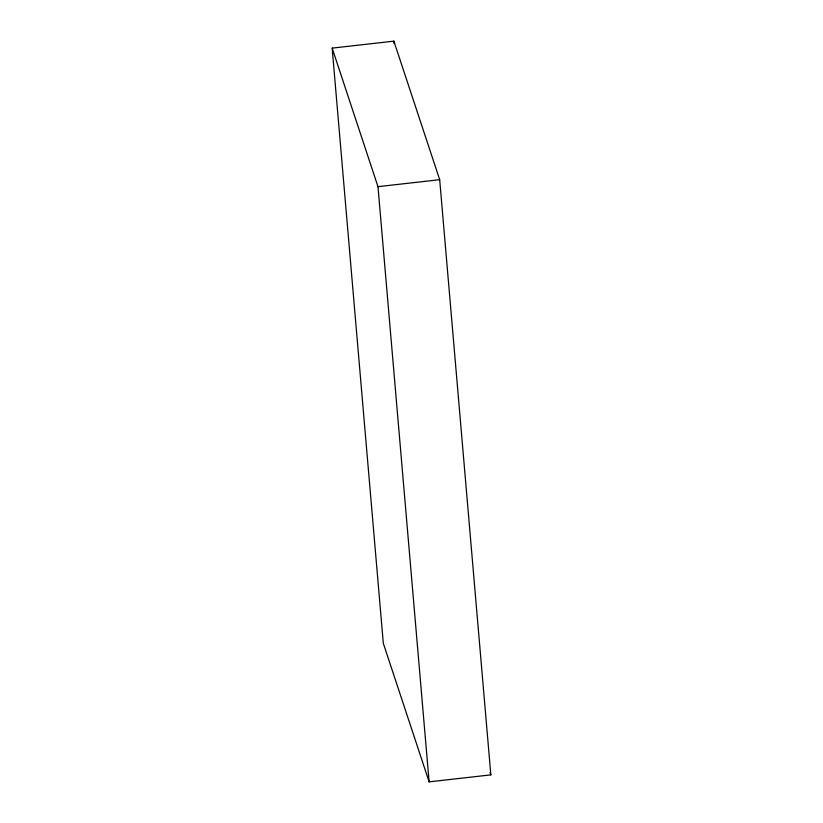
<?xml version="1.0" encoding="UTF-8"?>
<svg xmlns="http://www.w3.org/2000/svg" width="823" height="823" viewBox="0 0 823 823"><rect width="100%" height="100%" fill="white"/><g stroke="black" fill="none" stroke-linecap="round" stroke-linejoin="round"><path stroke-width="1.23" d="M332.163 48.125L393.878 41.15L439.688 179.692L490.837 774.875L429.122 781.85L383.312 643.308L332.163 48.125L377.983 186.667L429.122 781.85M377.983 186.667L439.688 179.692M490.035 772.447L490.837 774.875M393.878 41.15L394.094 43.712"/></g></svg>
